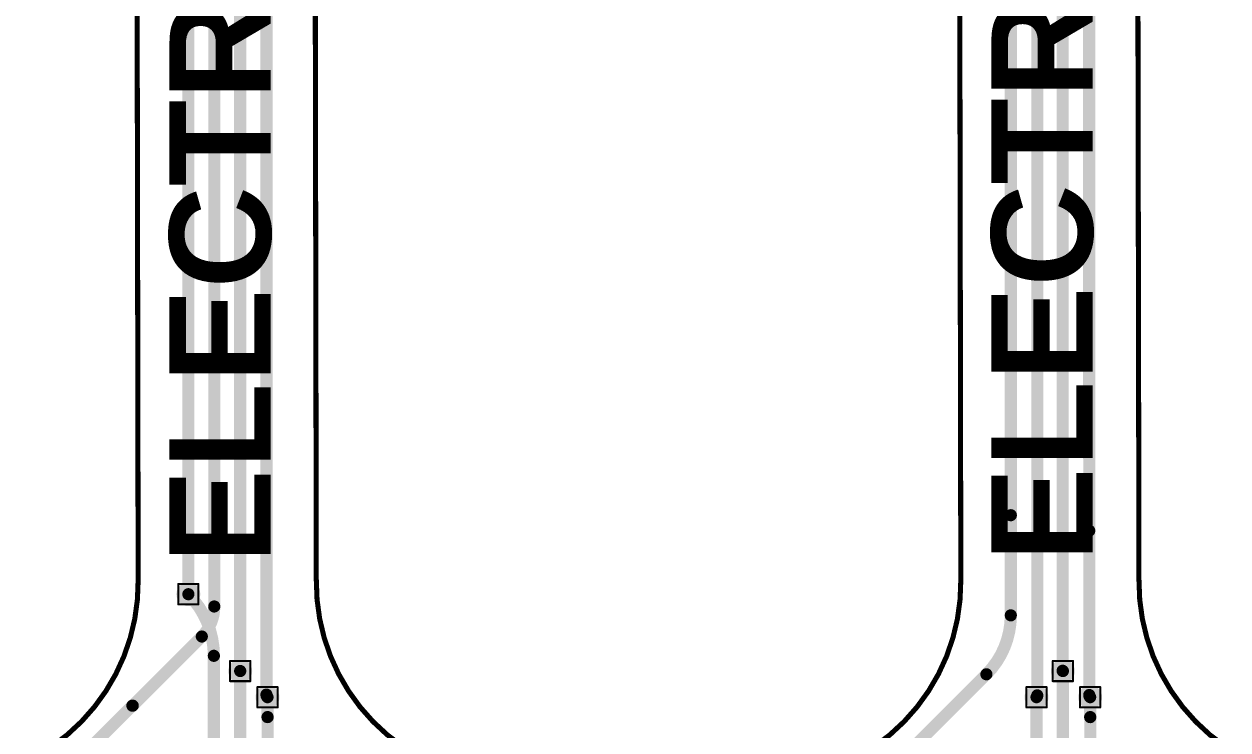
# Model space of a CAD drawing. Header units: inches. Extents: x -17 to 349, y -40 to 215.
# Drawn here: x 141.2 to 171.41, y 29.03 to 46.73 of the extents above; entities that cross this region are included whole.
import ezdxf

# ---------------------------------------------------------------- set-up
doc = ezdxf.new("R2010")
doc.units = ezdxf.units.IN
for name, color, linetype in [('Board Outline', 216, 'Continuous'), ('Bottom Layer', 5, 'Continuous'), ('Drill Drawing', 1, 'Continuous'), ('Top Layer', 1, 'Continuous'), ('Top Overlay', 2, 'Continuous'), ('Via Holes', 16, 'Continuous')]:
    doc.layers.add(name, color=color, linetype=linetype)
doc.styles.add('Arial_Bold', font='', dxfattribs={"height": 0.2})
doc.styles.get('Arial_Bold').set_extended_font_data('Arial', bold=True)

msp = doc.modelspace()

# ---------------------------------------------------------------- hatches: boundary and pattern name
at = {"layer": 'Bottom Layer'}
h = msp.add_hatch(color=5, dxfattribs=at)
edge = h.paths.add_edge_path()
edge.add_arc((145.31977286, 32.43707), 0.2999994, 0, 360)
h = msp.add_hatch(color=5, dxfattribs=at)
edge = h.paths.add_edge_path()
edge.add_arc((146.62137808, 30.5102387), 0.2999994, 0, 360)
h = msp.add_hatch(color=5, dxfattribs=at)
edge = h.paths.add_edge_path()
edge.add_arc((167.26428574, 30.51009138), 0.2999994, 0, 360)
h = msp.add_hatch(color=5, dxfattribs=at)
edge = h.paths.add_edge_path()
edge.add_arc((147.305903, 29.85425322), 0.2999994, 0, 360)
h = msp.add_hatch(color=5, dxfattribs=at)
edge = h.paths.add_edge_path()
edge.add_arc((166.60261066, 29.8541059), 0.2999994, 0, 360)
h = msp.add_hatch(color=5, dxfattribs=at)
edge = h.paths.add_edge_path()
edge.add_arc((167.94881066, 29.8541059), 0.2999994, 0, 360)
at = {"layer": 'Top Layer'}
h = msp.add_hatch(color=1, dxfattribs=at)
edge = h.paths.add_edge_path()
edge.add_arc((145.31977286, 32.43707), 0.2999994, 0, 360)
h = msp.add_hatch(color=1, dxfattribs=at)
edge = h.paths.add_edge_path()
edge.add_arc((146.62137808, 30.5102387), 0.2999994, 0, 360)
h = msp.add_hatch(color=1, dxfattribs=at)
edge = h.paths.add_edge_path()
edge.add_arc((167.26428574, 30.51009138), 0.2999994, 0, 360)
h = msp.add_hatch(color=1, dxfattribs=at)
edge = h.paths.add_edge_path()
edge.add_arc((147.305903, 29.85425322), 0.2999994, 0, 360)
h = msp.add_hatch(color=1, dxfattribs=at)
edge = h.paths.add_edge_path()
edge.add_arc((166.60261066, 29.8541059), 0.2999994, 0, 360)
h = msp.add_hatch(color=1, dxfattribs=at)
edge = h.paths.add_edge_path()
edge.add_arc((167.94881066, 29.8541059), 0.2999994, 0, 360)
at = {"layer": 'Via Holes'}
h = msp.add_hatch(color=7, dxfattribs=at)
edge = h.paths.add_edge_path()
edge.add_arc((145.31977286, 32.43707), 0.1499997, 0, 360)
h = msp.add_hatch(color=7, dxfattribs=at)
edge = h.paths.add_edge_path()
edge.add_arc((146.62137808, 30.5102387), 0.1499997, 0, 360)
h = msp.add_hatch(color=7, dxfattribs=at)
edge = h.paths.add_edge_path()
edge.add_arc((167.26428574, 30.51009138), 0.1499997, 0, 360)
h = msp.add_hatch(color=7, dxfattribs=at)
edge = h.paths.add_edge_path()
edge.add_arc((147.305903, 29.85425322), 0.1499997, 0, 360)
h = msp.add_hatch(color=7, dxfattribs=at)
edge = h.paths.add_edge_path()
edge.add_arc((166.60261066, 29.8541059), 0.1499997, 0, 360)
h = msp.add_hatch(color=7, dxfattribs=at)
edge = h.paths.add_edge_path()
edge.add_arc((167.94881066, 29.8541059), 0.1499997, 0, 360)

# ---------------------------------------------------------------- linework, layer by layer
at = {"layer": 'Board Outline'}
for points in [[(144.02799236, 51.17091112, 0.127, 0.127, 0), (144.0599608, 32.79238552, 0.127, 0.127, 0)], [(148.49798596, 51.17859716, 0.127, 0.127, 0), (148.52996964, 32.79237282, 0.127, 0.127, 0)], [(164.67183982, 50.52158552, 0.127, 0.127, 0), (164.70286846, 32.7922382, 0.127, 0.127, 0)], [(169.14183342, 50.52940618, 0.127, 0.127, 0), (169.17287222, 32.79233218, 0.127, 0.127, 0)], [(144.0599608, 32.79238552, 0.127, 0.127, -0.2500687460615742), (141.891385, 28.61523614, 0.127, 0.127, 0)], [(150.69915758, 28.61522344, 0.127, 0.127, -0.2500687460615744), (148.53058178, 32.79237282, 0.127, 0.127, 0)], [(164.70286846, 32.7922382, 0.127, 0.127, -0.2500687460615742), (162.53429266, 28.61508882, 0.127, 0.127, 0)], [(171.34206524, 28.61507612, 0.127, 0.127, -0.2500687460615744), (169.17348944, 32.7922255, 0.127, 0.127, 0)]]:
    msp.add_lwpolyline(points, format="xyseb", dxfattribs=at)
for points in [[(144.0282108, 32.79238552, 0.0635, 0.0635, 1), (144.0917108, 32.79238552, 0.0635, 0.0635, 1)], [(144.0282108, 32.79238552, 0.0635, 0.0635, 1), (144.0917108, 32.79238552, 0.0635, 0.0635, 1)], [(148.49821964, 32.79237282, 0.0635, 0.0635, 1), (148.56171964, 32.79237282, 0.0635, 0.0635, 1)], [(148.49883178, 32.79237282, 0.0635, 0.0635, 1), (148.56233178, 32.79237282, 0.0635, 0.0635, 1)], [(164.67111846, 32.7922382, 0.0635, 0.0635, 1), (164.73461846, 32.7922382, 0.0635, 0.0635, 1)], [(164.67111846, 32.7922382, 0.0635, 0.0635, 1), (164.73461846, 32.7922382, 0.0635, 0.0635, 1)], [(169.14112222, 32.79233218, 0.0635, 0.0635, 1), (169.20462222, 32.79233218, 0.0635, 0.0635, 1)], [(169.14173944, 32.7922255, 0.0635, 0.0635, 1), (169.20523944, 32.7922255, 0.0635, 0.0635, 1)]]:
    msp.add_lwpolyline(points, format="xyseb", close=True, dxfattribs=at)
at = {"layer": 'Bottom Layer'}
for points in [[(145.96977156, 32.1292474, 0.3048, 0.3048, 0), (145.96977156, 51.25509688, 0.3048, 0.3048, 0)], [(146.61976772, 30.51184906, 0.3048, 0.3048, 0), (146.61976772, 51.30531776, 0.3048, 0.3048, 0)], [(147.2788647, 29.91952868, 0.3048, 0.3048, 0), (147.2788647, 51.24294806, 0.3048, 0.3048, 0)], [(145.31977286, 32.43707, 0.3048, 0.3048, 0), (145.31977286, 51.1797808, 0.3048, 0.3048, 0)], [(165.95727032, 50.61968794, 0.3048, 0.3048, 0), (165.95727286, 34.41812776, 0.3048, 0.3048, 0)], [(166.62177242, 29.90036692, 0.3048, 0.3048, 0), (166.62177242, 50.40674704, 0.3048, 0.3048, 0)], [(167.92176982, 50.50357946, 0.3048, 0.3048, 0), (167.9260421, 34.02801932, 0.3048, 0.3048, 0)], [(167.2572728, 30.51710432, 0.3048, 0.3048, 0), (167.2572728, 50.27112373999999, 0.3048, 0.3048, 0)], [(165.95727286, 31.90691104, 0.3048, 0.3048, 0), (165.95727286, 34.41812776, 0.3048, 0.3048, 0)], [(167.9260421, 29.90907404, 0.3048, 0.3048, 0), (167.9260421, 34.02801932, 0.3048, 0.3048, 0)], [(145.96977156, 32.12924486, 0.3048, 0.3048, -0.1989119296079186), (145.65747094, 31.3752865, 0.3048, 0.3048, 0)], [(165.95727286, 31.90691104, 0.3048, 0.3048, -0.198912367379658), (165.34512778, 30.42906284, 0.3048, 0.3048, 0)], [(143.92409112, 29.64190668, 0.3048, 0.3048, 0), (145.65747094, 31.3752865, 0.3048, 0.3048, 0)], [(146.61976772, 30.51184906, 0.3048, 0.3048, 0), (146.62137808, 30.5102387, 0.3048, 0.3048, 0)], [(161.99262242, 27.07655747999999, 0.3048, 0.3048, 0), (165.34512778, 30.42906284, 0.3048, 0.3048, 0)], [(167.2572728, 30.51710432, 0.3048, 0.3048, 0), (167.26428574, 30.51009138, 0.3048, 0.3048, 0)], [(147.305903, 29.85425322, 0.3048, 0.3048, -0.198912367379658), (147.2788647, 29.91952868, 0.3048, 0.3048, 0)], [(166.62177242, 29.90036692, 0.3048, 0.3048, -0.198912367379658), (166.60261066, 29.8541059, 0.3048, 0.3048, 0)], [(167.94881066, 29.8541059, 0.3048, 0.3048, -0.198912367379658), (167.9260421, 29.90907404, 0.3048, 0.3048, 0)], [(141.34971476, 27.0767048, 0.3048, 0.3048, 0), (143.91491664, 29.64190668, 0.3048, 0.3048, 0)], [(143.91491664, 29.64190668, 0.3048, 0.3048, 0), (143.92409112, 29.64190668, 0.3048, 0.3048, 0)]]:
    msp.add_lwpolyline(points, format="xyseb", dxfattribs=at)
for points in [[(165.88107286, 34.41812776, 0.1524, 0.1524, 1), (166.03347286, 34.41812776, 0.1524, 0.1524, 1)], [(165.88107286, 34.41812776, 0.1524, 0.1524, 1), (166.03347286, 34.41812776, 0.1524, 0.1524, 1)], [(167.8498421, 34.02801932, 0.1524, 0.1524, 1), (168.0022421, 34.02801932, 0.1524, 0.1524, 1)], [(167.8498421, 34.02801932, 0.1524, 0.1524, 1), (168.0022421, 34.02801932, 0.1524, 0.1524, 1)], [(145.24357286, 32.43707, 0.1524, 0.1524, 1), (145.39597286, 32.43707, 0.1524, 0.1524, 1)], [(145.89357156, 32.1292474, 0.1524, 0.1524, 1), (146.04597156, 32.1292474, 0.1524, 0.1524, 1)], [(145.89357156, 32.12924486, 0.1524, 0.1524, 1), (146.04597156, 32.12924486, 0.1524, 0.1524, 1)], [(165.88107286, 31.90691104, 0.1524, 0.1524, 1), (166.03347286, 31.90691104, 0.1524, 0.1524, 1)], [(165.88107286, 31.90691104, 0.1524, 0.1524, 1), (166.03347286, 31.90691104, 0.1524, 0.1524, 1)], [(145.58127094, 31.3752865, 0.1524, 0.1524, 1), (145.73367094, 31.3752865, 0.1524, 0.1524, 1)], [(145.58127094, 31.3752865, 0.1524, 0.1524, 1), (145.73367094, 31.3752865, 0.1524, 0.1524, 1)], [(146.54356772, 30.51184906, 0.1524, 0.1524, 1), (146.69596772, 30.51184906, 0.1524, 0.1524, 1)], [(146.54356772, 30.51184906, 0.1524, 0.1524, 1), (146.69596772, 30.51184906, 0.1524, 0.1524, 1)], [(146.54517808, 30.5102387, 0.1524, 0.1524, 1), (146.69757808, 30.5102387, 0.1524, 0.1524, 1)], [(165.26892778, 30.42906284, 0.1524, 0.1524, 1), (165.42132778, 30.42906284, 0.1524, 0.1524, 1)], [(165.26892778, 30.42906284, 0.1524, 0.1524, 1), (165.42132778, 30.42906284, 0.1524, 0.1524, 1)], [(167.1810728, 30.51710432, 0.1524, 0.1524, 1), (167.3334728, 30.51710432, 0.1524, 0.1524, 1)], [(167.1810728, 30.51710432, 0.1524, 0.1524, 1), (167.3334728, 30.51710432, 0.1524, 0.1524, 1)], [(167.18808574, 30.51009138, 0.1524, 0.1524, 1), (167.34048574, 30.51009138, 0.1524, 0.1524, 1)], [(147.2026647, 29.91952868, 0.1524, 0.1524, 1), (147.3550647, 29.91952868, 0.1524, 0.1524, 1)], [(147.2026647, 29.91952868, 0.1524, 0.1524, 1), (147.3550647, 29.91952868, 0.1524, 0.1524, 1)], [(147.229703, 29.85425322, 0.1524, 0.1524, 1), (147.382103, 29.85425322, 0.1524, 0.1524, 1)], [(166.52641066, 29.8541059, 0.1524, 0.1524, 1), (166.67881066, 29.8541059, 0.1524, 0.1524, 1)], [(166.54557242, 29.90036692, 0.1524, 0.1524, 1), (166.69797242, 29.90036692, 0.1524, 0.1524, 1)], [(166.54557242, 29.90036692, 0.1524, 0.1524, 1), (166.69797242, 29.90036692, 0.1524, 0.1524, 1)], [(167.8498421, 29.90907404, 0.1524, 0.1524, 1), (168.0022421, 29.90907404, 0.1524, 0.1524, 1)], [(167.8498421, 29.90907404, 0.1524, 0.1524, 1), (168.0022421, 29.90907404, 0.1524, 0.1524, 1)], [(167.87261066, 29.8541059, 0.1524, 0.1524, 1), (168.02501066, 29.8541059, 0.1524, 0.1524, 1)], [(143.83871664, 29.64190668, 0.1524, 0.1524, 1), (143.99111664, 29.64190668, 0.1524, 0.1524, 1)], [(143.83871664, 29.64190668, 0.1524, 0.1524, 1), (143.99111664, 29.64190668, 0.1524, 0.1524, 1)], [(143.84789112, 29.64190668, 0.1524, 0.1524, 1), (144.00029112, 29.64190668, 0.1524, 0.1524, 1)], [(143.84789112, 29.64190668, 0.1524, 0.1524, 1), (144.00029112, 29.64190668, 0.1524, 0.1524, 1)]]:
    msp.add_lwpolyline(points, format="xyseb", close=True, dxfattribs=at)
at = {"layer": 'Drill Drawing'}
for points in [[(145.06577286, 32.69107, 0.0508, 0.0508, 0), (145.57377286, 32.69107, 0.0508, 0.0508, 0)], [(145.06577286, 32.18307, 0.0508, 0.0508, 0), (145.06577286, 32.69107, 0.0508, 0.0508, 0)], [(145.57377286, 32.18307, 0.0508, 0.0508, 0), (145.57377286, 32.69107, 0.0508, 0.0508, 0)], [(145.06577286, 32.18307, 0.0508, 0.0508, 0), (145.57377286, 32.18307, 0.0508, 0.0508, 0)], [(146.36737808, 30.7642387, 0.0508, 0.0508, 0), (146.87537808, 30.7642387, 0.0508, 0.0508, 0)], [(146.36737808, 30.2562387, 0.0508, 0.0508, 0), (146.36737808, 30.7642387, 0.0508, 0.0508, 0)], [(146.87537808, 30.2562387, 0.0508, 0.0508, 0), (146.87537808, 30.7642387, 0.0508, 0.0508, 0)], [(167.01028574, 30.76409138, 0.0508, 0.0508, 0), (167.51828574, 30.76409138, 0.0508, 0.0508, 0)], [(167.01028574, 30.25609138, 0.0508, 0.0508, 0), (167.01028574, 30.76409138, 0.0508, 0.0508, 0)], [(167.51828574, 30.25609138, 0.0508, 0.0508, 0), (167.51828574, 30.76409138, 0.0508, 0.0508, 0)], [(146.36737808, 30.2562387, 0.0508, 0.0508, 0), (146.87537808, 30.2562387, 0.0508, 0.0508, 0)], [(167.01028574, 30.25609138, 0.0508, 0.0508, 0), (167.51828574, 30.25609138, 0.0508, 0.0508, 0)], [(147.051903, 30.10825322, 0.0508, 0.0508, 0), (147.559903, 30.10825322, 0.0508, 0.0508, 0)], [(147.051903, 29.60025322, 0.0508, 0.0508, 0), (147.051903, 30.10825322, 0.0508, 0.0508, 0)], [(147.559903, 29.60025322, 0.0508, 0.0508, 0), (147.559903, 30.10825322, 0.0508, 0.0508, 0)], [(166.34861066, 30.1081059, 0.0508, 0.0508, 0), (166.85661066, 30.1081059, 0.0508, 0.0508, 0)], [(166.34861066, 29.6001059, 0.0508, 0.0508, 0), (166.34861066, 30.1081059, 0.0508, 0.0508, 0)], [(166.85661066, 29.6001059, 0.0508, 0.0508, 0), (166.85661066, 30.1081059, 0.0508, 0.0508, 0)], [(167.69481066, 30.1081059, 0.0508, 0.0508, 0), (168.20281066, 30.1081059, 0.0508, 0.0508, 0)], [(167.69481066, 29.6001059, 0.0508, 0.0508, 0), (167.69481066, 30.1081059, 0.0508, 0.0508, 0)], [(168.20281066, 29.6001059, 0.0508, 0.0508, 0), (168.20281066, 30.1081059, 0.0508, 0.0508, 0)], [(147.051903, 29.60025322, 0.0508, 0.0508, 0), (147.559903, 29.60025322, 0.0508, 0.0508, 0)], [(166.34861066, 29.6001059, 0.0508, 0.0508, 0), (166.85661066, 29.6001059, 0.0508, 0.0508, 0)], [(167.69481066, 29.6001059, 0.0508, 0.0508, 0), (168.20281066, 29.6001059, 0.0508, 0.0508, 0)]]:
    msp.add_lwpolyline(points, format="xyseb", dxfattribs=at)
for points in [[(145.05307286, 32.69107, 0.0254, 0.0254, 1), (145.07847286, 32.69107, 0.0254, 0.0254, 1)], [(145.05307286, 32.69107, 0.0254, 0.0254, 1), (145.07847286, 32.69107, 0.0254, 0.0254, 1)], [(145.56107286, 32.69107, 0.0254, 0.0254, 1), (145.58647286, 32.69107, 0.0254, 0.0254, 1)], [(145.56107286, 32.69107, 0.0254, 0.0254, 1), (145.58647286, 32.69107, 0.0254, 0.0254, 1)], [(145.05307286, 32.18307, 0.0254, 0.0254, 1), (145.07847286, 32.18307, 0.0254, 0.0254, 1)], [(145.05307286, 32.18307, 0.0254, 0.0254, 1), (145.07847286, 32.18307, 0.0254, 0.0254, 1)], [(145.56107286, 32.18307, 0.0254, 0.0254, 1), (145.58647286, 32.18307, 0.0254, 0.0254, 1)], [(145.56107286, 32.18307, 0.0254, 0.0254, 1), (145.58647286, 32.18307, 0.0254, 0.0254, 1)], [(146.35467808, 30.7642387, 0.0254, 0.0254, 1), (146.38007808, 30.7642387, 0.0254, 0.0254, 1)], [(146.35467808, 30.7642387, 0.0254, 0.0254, 1), (146.38007808, 30.7642387, 0.0254, 0.0254, 1)], [(146.86267808, 30.7642387, 0.0254, 0.0254, 1), (146.88807808, 30.7642387, 0.0254, 0.0254, 1)], [(146.86267808, 30.7642387, 0.0254, 0.0254, 1), (146.88807808, 30.7642387, 0.0254, 0.0254, 1)], [(166.99758574, 30.76409138, 0.0254, 0.0254, 1), (167.02298574, 30.76409138, 0.0254, 0.0254, 1)], [(166.99758574, 30.76409138, 0.0254, 0.0254, 1), (167.02298574, 30.76409138, 0.0254, 0.0254, 1)], [(167.50558574, 30.76409138, 0.0254, 0.0254, 1), (167.53098574, 30.76409138, 0.0254, 0.0254, 1)], [(167.50558574, 30.76409138, 0.0254, 0.0254, 1), (167.53098574, 30.76409138, 0.0254, 0.0254, 1)], [(146.35467808, 30.2562387, 0.0254, 0.0254, 1), (146.38007808, 30.2562387, 0.0254, 0.0254, 1)], [(146.35467808, 30.2562387, 0.0254, 0.0254, 1), (146.38007808, 30.2562387, 0.0254, 0.0254, 1)], [(146.86267808, 30.2562387, 0.0254, 0.0254, 1), (146.88807808, 30.2562387, 0.0254, 0.0254, 1)], [(146.86267808, 30.2562387, 0.0254, 0.0254, 1), (146.88807808, 30.2562387, 0.0254, 0.0254, 1)], [(166.99758574, 30.25609138, 0.0254, 0.0254, 1), (167.02298574, 30.25609138, 0.0254, 0.0254, 1)], [(166.99758574, 30.25609138, 0.0254, 0.0254, 1), (167.02298574, 30.25609138, 0.0254, 0.0254, 1)], [(167.50558574, 30.25609138, 0.0254, 0.0254, 1), (167.53098574, 30.25609138, 0.0254, 0.0254, 1)], [(167.50558574, 30.25609138, 0.0254, 0.0254, 1), (167.53098574, 30.25609138, 0.0254, 0.0254, 1)], [(147.039203, 30.10825322, 0.0254, 0.0254, 1), (147.064603, 30.10825322, 0.0254, 0.0254, 1)], [(147.039203, 30.10825322, 0.0254, 0.0254, 1), (147.064603, 30.10825322, 0.0254, 0.0254, 1)], [(147.547203, 30.10825322, 0.0254, 0.0254, 1), (147.572603, 30.10825322, 0.0254, 0.0254, 1)], [(147.547203, 30.10825322, 0.0254, 0.0254, 1), (147.572603, 30.10825322, 0.0254, 0.0254, 1)], [(166.33591066, 30.1081059, 0.0254, 0.0254, 1), (166.36131066, 30.1081059, 0.0254, 0.0254, 1)], [(166.33591066, 30.1081059, 0.0254, 0.0254, 1), (166.36131066, 30.1081059, 0.0254, 0.0254, 1)], [(166.84391066, 30.1081059, 0.0254, 0.0254, 1), (166.86931066, 30.1081059, 0.0254, 0.0254, 1)], [(166.84391066, 30.1081059, 0.0254, 0.0254, 1), (166.86931066, 30.1081059, 0.0254, 0.0254, 1)], [(167.68211066, 30.1081059, 0.0254, 0.0254, 1), (167.70751066, 30.1081059, 0.0254, 0.0254, 1)], [(167.68211066, 30.1081059, 0.0254, 0.0254, 1), (167.70751066, 30.1081059, 0.0254, 0.0254, 1)], [(168.19011066, 30.1081059, 0.0254, 0.0254, 1), (168.21551066, 30.1081059, 0.0254, 0.0254, 1)], [(168.19011066, 30.1081059, 0.0254, 0.0254, 1), (168.21551066, 30.1081059, 0.0254, 0.0254, 1)], [(147.039203, 29.60025322, 0.0254, 0.0254, 1), (147.064603, 29.60025322, 0.0254, 0.0254, 1)], [(147.039203, 29.60025322, 0.0254, 0.0254, 1), (147.064603, 29.60025322, 0.0254, 0.0254, 1)], [(147.547203, 29.60025322, 0.0254, 0.0254, 1), (147.572603, 29.60025322, 0.0254, 0.0254, 1)], [(147.547203, 29.60025322, 0.0254, 0.0254, 1), (147.572603, 29.60025322, 0.0254, 0.0254, 1)], [(166.33591066, 29.6001059, 0.0254, 0.0254, 1), (166.36131066, 29.6001059, 0.0254, 0.0254, 1)], [(166.33591066, 29.6001059, 0.0254, 0.0254, 1), (166.36131066, 29.6001059, 0.0254, 0.0254, 1)], [(166.84391066, 29.6001059, 0.0254, 0.0254, 1), (166.86931066, 29.6001059, 0.0254, 0.0254, 1)], [(166.84391066, 29.6001059, 0.0254, 0.0254, 1), (166.86931066, 29.6001059, 0.0254, 0.0254, 1)], [(167.68211066, 29.6001059, 0.0254, 0.0254, 1), (167.70751066, 29.6001059, 0.0254, 0.0254, 1)], [(167.68211066, 29.6001059, 0.0254, 0.0254, 1), (167.70751066, 29.6001059, 0.0254, 0.0254, 1)], [(168.19011066, 29.6001059, 0.0254, 0.0254, 1), (168.21551066, 29.6001059, 0.0254, 0.0254, 1)], [(168.19011066, 29.6001059, 0.0254, 0.0254, 1), (168.21551066, 29.6001059, 0.0254, 0.0254, 1)]]:
    msp.add_lwpolyline(points, format="xyseb", close=True, dxfattribs=at)
at = {"layer": 'Top Layer'}
for points in [[(145.31977286, 32.43707, 0.3048, 0.3048, -0.198912367379658), (145.959703, 30.89214294, 0.3048, 0.3048, 0)], [(145.959703, 25.3871095, 0.3048, 0.3048, 0), (145.959703, 30.89214294, 0.3048, 0.3048, 0)], [(146.62137808, 24.9174381, 0.3048, 0.3048, 0), (146.62137808, 30.5102387, 0.3048, 0.3048, 0)], [(167.26428574, 24.91729078, 0.3048, 0.3048, 0), (167.26428574, 30.51009138, 0.3048, 0.3048, 0)], [(147.305903, 29.35514322, 0.3048, 0.3048, 0), (147.305903, 29.85425322, 0.3048, 0.3048, 0)], [(166.60261066, 25.38696218, 0.3048, 0.3048, 0), (166.60261066, 29.8541059, 0.3048, 0.3048, 0)], [(167.94881066, 29.3549959, 0.3048, 0.3048, 0), (167.94881066, 29.8541059, 0.3048, 0.3048, 0)], [(147.305903, 29.35514322, 0.3048, 0.3048, 0), (147.30909324, 29.35514322, 0.3048, 0.3048, 0)], [(147.30909324, 25.29209826, 0.3048, 0.3048, 0), (147.30909324, 29.35514322, 0.3048, 0.3048, 0)], [(167.94881066, 29.3549959, 0.3048, 0.3048, 0), (167.9520009, 29.3549959, 0.3048, 0.3048, 0)], [(167.9520009, 25.29195094, 0.3048, 0.3048, 0), (167.9520009, 29.3549959, 0.3048, 0.3048, 0)]]:
    msp.add_lwpolyline(points, format="xyseb", dxfattribs=at)
for points in [[(145.24357286, 32.43707, 0.1524, 0.1524, 1), (145.39597286, 32.43707, 0.1524, 0.1524, 1)], [(145.883503, 30.89214294, 0.1524, 0.1524, 1), (146.035903, 30.89214294, 0.1524, 0.1524, 1)], [(145.883503, 30.89214294, 0.1524, 0.1524, 1), (146.035903, 30.89214294, 0.1524, 0.1524, 1)], [(146.54517808, 30.5102387, 0.1524, 0.1524, 1), (146.69757808, 30.5102387, 0.1524, 0.1524, 1)], [(167.18808574, 30.51009138, 0.1524, 0.1524, 1), (167.34048574, 30.51009138, 0.1524, 0.1524, 1)], [(147.229703, 29.85425322, 0.1524, 0.1524, 1), (147.382103, 29.85425322, 0.1524, 0.1524, 1)], [(166.52641066, 29.8541059, 0.1524, 0.1524, 1), (166.67881066, 29.8541059, 0.1524, 0.1524, 1)], [(167.87261066, 29.8541059, 0.1524, 0.1524, 1), (168.02501066, 29.8541059, 0.1524, 0.1524, 1)], [(147.229703, 29.35514322, 0.1524, 0.1524, 1), (147.382103, 29.35514322, 0.1524, 0.1524, 1)], [(147.229703, 29.35514322, 0.1524, 0.1524, 1), (147.382103, 29.35514322, 0.1524, 0.1524, 1)], [(147.23289324, 29.35514322, 0.1524, 0.1524, 1), (147.38529324, 29.35514322, 0.1524, 0.1524, 1)], [(147.23289324, 29.35514322, 0.1524, 0.1524, 1), (147.38529324, 29.35514322, 0.1524, 0.1524, 1)], [(167.87261066, 29.3549959, 0.1524, 0.1524, 1), (168.02501066, 29.3549959, 0.1524, 0.1524, 1)], [(167.87261066, 29.3549959, 0.1524, 0.1524, 1), (168.02501066, 29.3549959, 0.1524, 0.1524, 1)], [(167.8758009, 29.3549959, 0.1524, 0.1524, 1), (168.0282009, 29.3549959, 0.1524, 0.1524, 1)], [(167.8758009, 29.3549959, 0.1524, 0.1524, 1), (168.0282009, 29.3549959, 0.1524, 0.1524, 1)]]:
    msp.add_lwpolyline(points, format="xyseb", close=True, dxfattribs=at)

# ---------------------------------------------------------------- texts
at = {"layer": 'Top Overlay', "style": 'Arial_Bold'}
for s, p in [('ELECTRODE # 4', (147.38581902, 33.2039976)), ('ELECTRODE # 3', (168.01061902, 33.2504796))]:
    msp.add_text(s, height=2.54, rotation=90, dxfattribs=at).set_placement(p)

doc.saveas('drawing.dxf')
